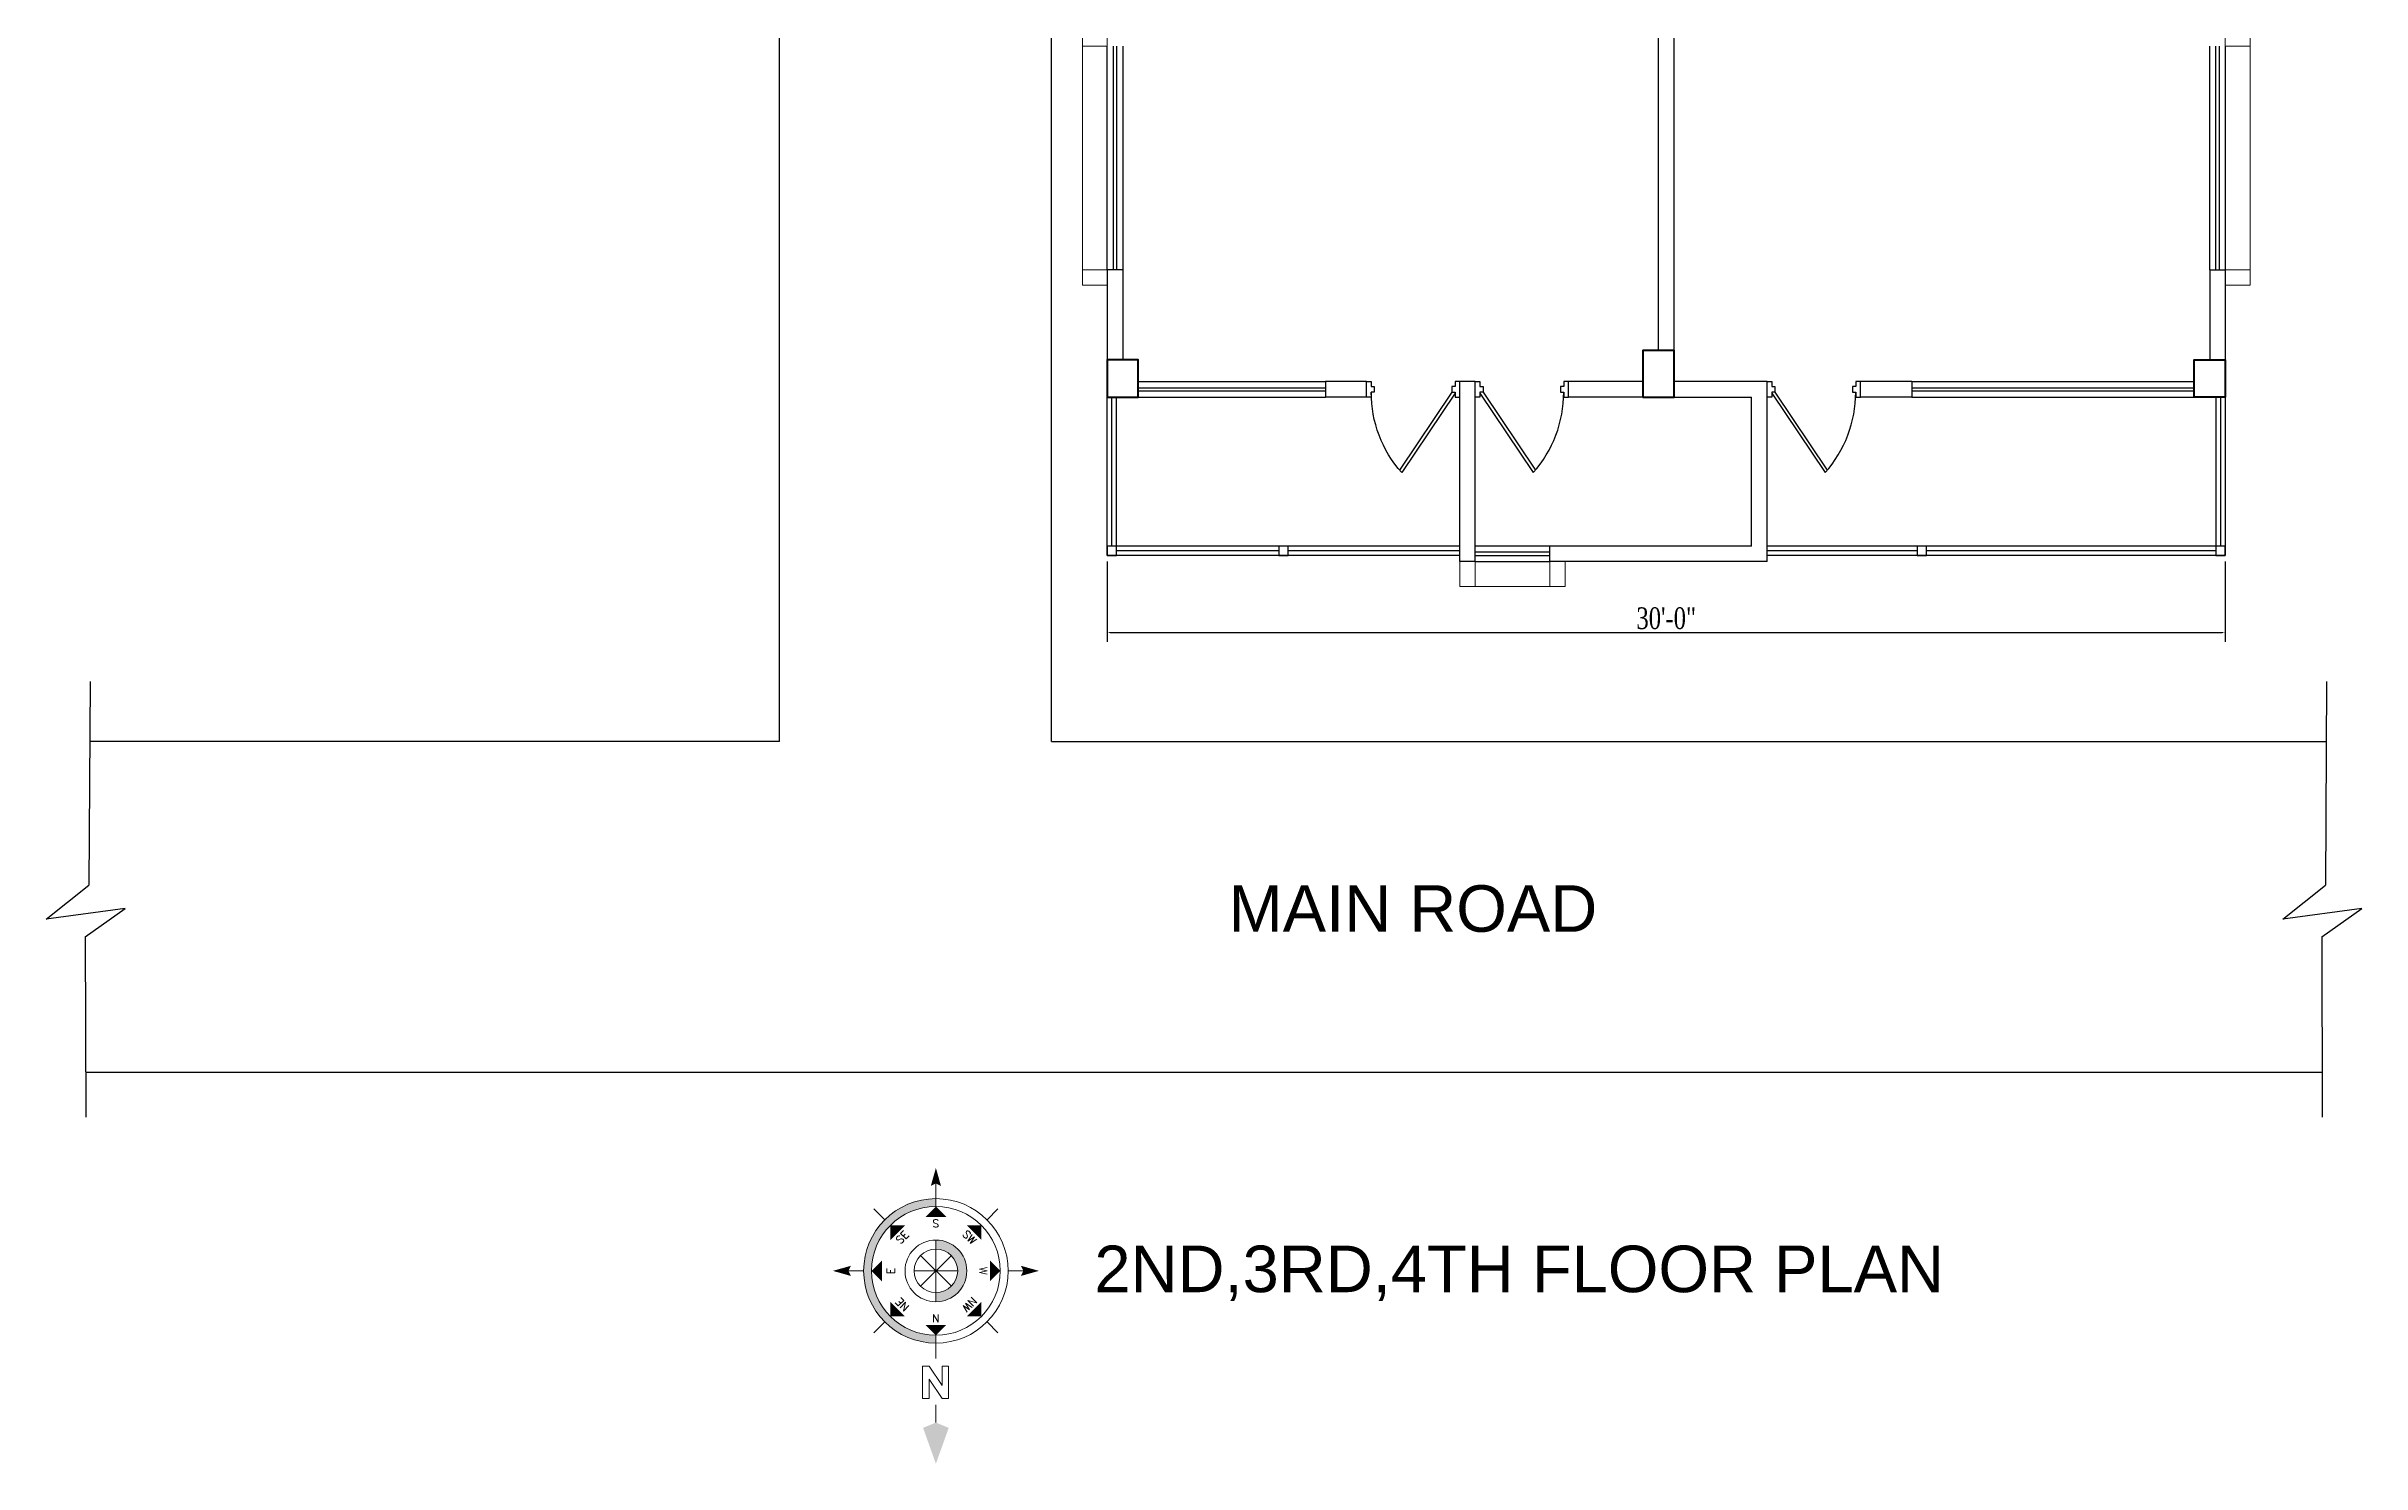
# Model space of a CAD drawing. Header units: inches. Extents: x -54558 to 35158, y -4190 to 41945.
# Drawn here: x 3980 to 4725, y -2223 to -1766 of the extents above; entities that cross this region are included whole.
import ezdxf
from ezdxf.enums import TextEntityAlignment as Align

# ---------------------------------------------------------------- set-up
doc = ezdxf.new("R2010")
doc.units = ezdxf.units.IN
doc.header["$MEASUREMENT"] = 0
doc.linetypes.add('Dash 1_16_', pattern=[3.175, 1.5875, -1.5875])
doc.layers.get('0').update_dxf_attribs({"true_color": 0xe4c8de})
for name, color, linetype, lineweight in [('A-FURN-FIXD', 44, 'Continuous', 9), ('A_WALL', 7, 'Continuous', 30), ('colum', 241, 'Continuous', 40), ('railing', 6, 'Continuous', 5), ('ROAD', 251, 'Continuous', 30), ('sanshade', 252, 'Continuous', 5), ('Ver', 144, 'Continuous', 30), ('Wall-02', 7, 'Continuous', 30), ('windo', 140, 'Continuous', 25)]:
    doc.layers.add(name, color=color, linetype=linetype, lineweight=lineweight)
doc.layers.add('door', color=34, linetype='Continuous')
doc.layers.add('title', color=7, linetype='Continuous')
doc.styles.add('Arial', font='arial.ttf')
doc.styles.add('LOGO', font='times.ttf', dxfattribs={"width": 0.75, "height": 7})
doc.styles.add('ROMANS', font='romans.shx', dxfattribs={"width": 0.8})
doc.dimstyles.new('STANDARD$0', dxfattribs={"dimtxt": 2, "dimasz": 1, "dimexe": 3, "dimexo": 2, "dimgap": 1, "dimtad": 1, "dimtih": 1, "dimtoh": 1, "dimzin": 3, "dimdsep": 46, "dimlunit": 4, "dimtxsty": 'LOGO', "dimcen": 0.09, "dimdle": 6, "dimclrd": 256, "dimclre": 256, "dimclrt": 7, "dimadec": 0, "dimazin": 1, "dimtm": 1e-09, "dimtfac": 1, "dimtofl": 0, "dimtmove": 0, "dimatfit": 2, "dimfxl": 1, "dimtolj": 1, "dimtzin": 0, "dimlwd": -1, "dimlwe": -1, "dimarcsym": 0})

# ---------------------------------------------------------------- blocks, each defined once
blk = doc.blocks.new('tyer')
at = {"layer": 'sanshade'}
for points in [[(-25800.79, -9018.32), (-25792.79, -9018.32), (-25792.79, -9023.32), (-25800.79, -9023.32)], [(-25800.79, -9018.32), (-25792.79, -9018.32), (-25792.79, -9100.32), (-25800.79, -9100.32)], [(-25800.79, -9095.32), (-25792.79, -9095.32), (-25792.79, -9100.32), (-25800.79, -9100.32)]]:
    blk.add_lwpolyline(points, close=True, dxfattribs=at)
blk = doc.blocks.new('tw4')
at = {"layer": 'sanshade'}
for points in [[(-25480.79, -8923.32), (-25472.79, -8923.32), (-25472.79, -8928.32), (-25480.79, -8928.32)], [(-25480.79, -8928.32), (-25472.79, -8928.32), (-25472.79, -8952.32), (-25480.79, -8952.32)], [(-25480.79, -8957.32), (-25472.79, -8957.32), (-25472.79, -8952.32), (-25480.79, -8952.32)]]:
    blk.add_lwpolyline(points, close=True, dxfattribs=at)
blk = doc.blocks.new('*D505')
at = {"layer": 'A_WALL', "ltscale": 0.25}
for p, q in [((4321.18, -1932.02), (4321.18, -1957.87)), ((4681.18, -1932.02), (4681.18, -1957.87)), ((4322.18, -1954.87), (4680.18, -1954.87))]:
    blk.add_line(p, q, dxfattribs=at)
for points in [[(4322.18, -1954.7), (4322.18, -1955.03), (4321.18, -1954.87)], [(4680.18, -1954.7), (4680.18, -1955.03), (4681.18, -1954.87)]]:
    blk.add_solid(points, dxfattribs=at)
at = {"layer": 'A_WALL', "color": 7, "ltscale": 0.25, "insert": (4501.18, -1950.3), "char_height": 7, "attachment_point": 5, "style": 'LOGO'}
blk.add_mtext('\\A1;30\'-0"', dxfattribs=at)
blk = doc.blocks.new('Anno_North_J_Metric')
at = {"layer": 'title', "lineweight": 18}
h = blk.add_hatch(color=256, dxfattribs=at)
h.paths.add_polyline_path([(4.17, 0), (4.68, 0, 1), (-4.68, 0), (-4.17, 0, -1)])
h.paths.add_polyline_path([(-1.41, 0), (-2, 0, 1), (2, 0), (1.41, 0, -1)])
for p, q in [((0, 4.68), (0, 5.67)), ((-3.31, 3.31), (-4.01, 4.01)), ((3.31, 3.31), (4.01, 4.01)), ((-8.67, 0), (-9.83, 0)), ((-8.27, 0.86), (-6.17, 0.86)), ((-8.27, 0.44), (-8.27, 0.86)), ((-7.01, 0.44), (-8.27, 0.44)), ((-8.27, -0.4), (-7.01, 0.44)), ((-6.17, 0.44), (-7.43, -0.4)), ((-6.17, 0.86), (-6.17, 0.44)), ((-4.68, 0), (-5.67, 0)), ((-4.68, 0), (-4.17, 0)), ((1, -1), (-1, 1)), ((1, 1), (-1, -1)), ((-1, 1), (1, -1)), ((-1, -1), (1, 1)), ((0, -1.41), (0, 1.41)), ((0, 1.41), (0, -1.41)), ((1.41, 0), (2, 0)), ((4.68, 0), (4.17, 0)), ((4.68, 0), (5.67, 0)), ((-8.27, -0.82), (-8.27, -0.4)), ((-6.17, -0.82), (-8.27, -0.82)), ((-7.43, -0.4), (-6.17, -0.4)), ((-6.17, -0.4), (-6.17, -0.82)), ((-1.41, 0), (-2, 0)), ((1.41, 0), (-1.41, 0)), ((-1.41, 0), (1.41, 0)), ((-3.31, -3.31), (-4.01, -4.01)), ((3.31, -3.31), (4.01, -4.01)), ((0, -4.68), (0, -5.67))]:
    blk.add_line(p, q, dxfattribs=at)
for radius in [4.68, 4.17, 2, 1.41]:
    blk.add_circle((0, 0), radius, dxfattribs=at)
for points in [[(-0.33, 5.5), (0, 5.67), (0, 6.67)], [(0, 6.67), (0.33, 5.5), (0, 5.67)], [(0, 4.17), (0.67, 3.5), (-0.67, 3.5)], [(-2.95, 2.95), (-2, 2.95), (-2.95, 2)], [(2.95, 2.95), (2.95, 2), (2, 2.95)], [(-9.83, 0), (-10.17, 0.83), (-12.5, 0)], [(-12.5, 0), (-10.17, -0.83), (-9.83, 0)], [(-4.17, 0), (-3.5, 0.67), (-3.5, -0.67)], [(4.17, 0), (3.5, -0.67), (3.5, 0.67)], [(5.5, 0.33), (5.67, 0), (6.67, 0)], [(6.67, 0), (5.5, -0.33), (5.67, 0)], [(-2.95, -2.95), (-2.95, -2), (-2, -2.95)], [(2.95, -2.95), (2, -2.95), (2.95, -2)], [(0, -4.17), (-0.67, -3.5), (0.67, -3.5)], [(0, -6.67), (-0.33, -5.5), (0, -5.67)], [(0.33, -5.5), (0, -5.67), (0, -6.67)]]:
    blk.add_solid(points, dxfattribs=at)
at = {"layer": 'title', "lineweight": 18, "style": 'ROMANS'}
blk.add_text('E', height=0.5, dxfattribs=at).set_placement((0, 2.67), align=Align.CENTER)
for s, rotation, p in [('NE', 45, (-2, 2)), ('SE', 315, (2, 2)), ('N', 90, (-2.83, 0)), ('S', 90, (3.33, 0)), ('NW', 135, (-2, -2)), ('W', 180, (0, -2.83)), ('SW', 225, (2, -2))]:
    blk.add_text(s, height=0.5, rotation=rotation, dxfattribs=at).set_placement(p, align=Align.CENTER)
blk = doc.blocks.new('North')
at = {"layer": 'title', "linetype": 'Dash 1_16_', "lineweight": 20, "xscale": 79.54979519464541, "yscale": 79.54979519464541, "zscale": 79.54979519464541, "rotation": 270}
blk.add_blockref('Anno_North_J_Metric', (8025510, 1107807), dxfattribs=at)
blk = doc.blocks.new('jj')
at = {"layer": 'door'}
for p, q in [((11000.83, 10306.39), (11025.92, 10323.24)), ((11001.13, 10305.39), (11026.7, 10322.56))]:
    blk.add_line(p, q, dxfattribs=at)
for points in [[(11000.83, 10331.39), (11000.83, 10332.39), (11002.37, 10332.39), (11002.37, 10333.89), (10997.37, 10333.89), (10997.37, 10332.39), (10998.91, 10332.39), (10998.91, 10331.39)], [(11000.83, 10306.39), (11000.83, 10305.39), (11002.37, 10305.39), (11002.37, 10303.89), (10997.37, 10303.89), (10997.37, 10305.39), (10998.91, 10305.39), (10998.91, 10306.39)]]:
    blk.add_lwpolyline(points, close=True, dxfattribs=at)
blk.add_arc((11000.83, 10293.39), 39, 48.42656, 90, dxfattribs=at)

msp = doc.modelspace()

# ---------------------------------------------------------------- linework, layer by layer
at = {"layer": 'A_WALL', "ltscale": 0.25}
msp.add_line((4503.685, -1879.022), (4528.685, -1879.022), dxfattribs=at)
at = {"layer": 'colum'}
for points in [[(4321.185, -1879.022), (4331.185, -1879.022), (4331.185, -1867.022), (4321.185, -1867.022)], [(4493.685, -1879.022), (4503.685, -1879.022), (4503.685, -1864.022), (4493.685, -1864.022)], [(4681.185, -1879.022), (4671.185, -1879.022), (4671.185, -1867.022), (4681.185, -1867.022)]]:
    msp.add_lwpolyline(points, close=True, dxfattribs=at)
at = {"layer": 'ROAD'}
for p, q in [((4215.625, -1990.022), (4215.625, -1064.825)), ((4303.185, -1990.022), (4303.185, -1066.088)), ((3993.641, -1970.649), (3993.289, -2036.29)), ((4713.79, -1970.649), (4713.438, -2036.29)), ((4215.625, -1990.022), (3993.537, -1990.022)), ((4303.185, -1990.022), (4713.686, -1990.022)), ((3979.564, -2047.234), (3993.289, -2036.29)), ((4699.713, -2047.234), (4713.438, -2036.29)), ((4004.969, -2043.784), (3979.564, -2047.234)), ((3992.085, -2052.868), (4004.969, -2043.784)), ((4725.118, -2043.784), (4699.713, -2047.234)), ((4712.234, -2052.868), (4725.118, -2043.784)), ((3992.085, -2052.868), (3992.269, -2111.01)), ((4712.234, -2052.868), (4712.418, -2111.01)), ((3992.223, -2096.502), (4712.372, -2096.502))]:
    msp.add_line(p, q, dxfattribs=at)
at = {"layer": 'Ver'}
for points in [[(4434.685, -1930.022), (4321.185, -1930.022), (4321.185, -1879.022)], [(4434.685, -1927.022), (4324.185, -1927.022), (4324.185, -1879.022)], [(4678.185, -1879.022), (4678.185, -1927.022), (4533.685, -1927.022)], [(4681.185, -1879.022), (4681.185, -1930.022), (4533.685, -1930.022)]]:
    msp.add_lwpolyline(points, dxfattribs=at)
at = {"layer": 'Wall-02'}
for p, q in [((4498.685, -1864.022), (4498.685, -1740.022)), ((4503.685, -1864.022), (4503.685, -1740.022)), ((4321.185, -1838.022), (4321.185, -1867.022)), ((4326.185, -1838.022), (4321.185, -1838.022)), ((4326.185, -1838.022), (4326.185, -1867.022)), ((4676.185, -1838.022), (4676.185, -1867.022)), ((4676.185, -1838.022), (4681.185, -1838.022)), ((4681.185, -1838.022), (4681.185, -1867.022)), ((4404.685, -1874.022), (4391.483, -1874.022)), ((4391.483, -1874.022), (4391.483, -1879.022)), ((4404.685, -1879.022), (4404.685, -1874.022)), ((4439.685, -1874.022), (4434.685, -1874.022)), ((4434.685, -1932.022), (4434.685, -1874.022)), ((4439.685, -1932.022), (4439.685, -1874.022)), ((4493.685, -1874.022), (4469.685, -1874.022)), ((4533.685, -1874.022), (4503.685, -1874.022)), ((4533.685, -1932.022), (4533.685, -1874.022)), ((4580.214, -1874.022), (4563.685, -1874.022)), ((4563.685, -1879.022), (4563.685, -1874.022)), ((4580.214, -1874.022), (4580.214, -1879.022)), ((4404.685, -1879.022), (4391.483, -1879.022)), ((4493.685, -1879.022), (4469.685, -1879.022)), ((4528.685, -1927.022), (4528.685, -1879.022)), ((4580.214, -1879.022), (4563.685, -1879.022)), ((4528.685, -1927.022), (4463.685, -1927.022)), ((4463.685, -1932.022), (4463.685, -1927.022)), ((4439.685, -1932.022), (4434.685, -1932.022)), ((4533.685, -1932.022), (4463.685, -1932.022))]:
    msp.add_line(p, q, dxfattribs=at)
at = {"layer": 'windo'}
for p, q in [((4321.185, -1838.022), (4321.185, -1766.022)), ((4323.185, -1838.022), (4323.185, -1766.022)), ((4324.185, -1766.022), (4324.185, -1838.022)), ((4326.185, -1766.022), (4326.185, -1838.022)), ((4676.185, -1838.022), (4676.185, -1766.022)), ((4678.185, -1838.022), (4678.185, -1766.022)), ((4679.185, -1766.022), (4679.185, -1838.022)), ((4681.185, -1766.022), (4681.185, -1838.022)), ((4331.185, -1874.022), (4391.483, -1874.022)), ((4331.185, -1876.022), (4391.483, -1876.022)), ((4331.185, -1877.022), (4391.483, -1877.022)), ((4580.214, -1874.022), (4671.185, -1874.022)), ((4580.214, -1876.022), (4671.185, -1876.022)), ((4580.214, -1877.022), (4671.185, -1877.022)), ((4331.185, -1879.022), (4391.483, -1879.022)), ((4580.214, -1879.022), (4671.185, -1879.022)), ((4463.685, -1927.022), (4439.685, -1927.022)), ((4463.685, -1929.022), (4439.685, -1929.022)), ((4439.685, -1930.022), (4463.685, -1930.022)), ((4439.685, -1932.022), (4463.685, -1932.022))]:
    msp.add_line(p, q, dxfattribs=at)
for points in [[(4322.685, -1927.022), (4322.685, -1879.022)], [(4679.685, -1879.022), (4679.685, -1927.022)], [(4376.435, -1928.522), (4324.185, -1928.522)], [(4434.685, -1928.522), (4379.435, -1928.522)], [(4581.935, -1928.522), (4533.685, -1928.522)], [(4678.185, -1928.522), (4584.935, -1928.522)]]:
    msp.add_lwpolyline(points, dxfattribs=at)
for points in [[(4324.185, -1927.022), (4321.185, -1927.022), (4321.185, -1930.022), (4324.185, -1930.022)], [(4379.435, -1927.022), (4376.435, -1927.022), (4376.435, -1930.022), (4379.435, -1930.022)], [(4584.935, -1927.022), (4581.935, -1927.022), (4581.935, -1930.022), (4584.935, -1930.022)], [(4681.185, -1927.022), (4678.185, -1927.022), (4678.185, -1930.022), (4681.185, -1930.022)]]:
    msp.add_lwpolyline(points, close=True, dxfattribs=at)

# ---------------------------------------------------------------- block references
at = {"layer": 'A-FURN-FIXD', "lineweight": 30, "xscale": 0.0625, "yscale": 0.0625, "zscale": 0.0625, "rotation": 180}
msp.add_blockref('North', (505860.387, 67077.437), dxfattribs=at)
at = {"layer": 'A_WALL', "xscale": -1, "rotation": 90}
msp.add_blockref('jj', (14738.573, 9123.343), dxfattribs=at)
at = {"layer": 'A_WALL', "rotation": 270}
for p in [(-5864.204, 9123.343), (-5770.204, 9123.343)]:
    msp.add_blockref('jj', p, dxfattribs=at)
at = {"layer": 'colum', "rotation": 90}
msp.add_blockref('tw4', (-4488.635, 23540.766), dxfattribs=at)
at = {"layer": 'railing'}
for p in [(30113.972, 7257.298), (30481.972, 7257.298)]:
    msp.add_blockref('tyer', p, dxfattribs=at)

# ---------------------------------------------------------------- texts
at = {"char_height": 15, "attachment_point": 1, "style": 'Arial'}
for s, insert, width in [('MAIN ROAD', (4360.231, -2036.277), 161.39351), ('2ND,3RD,4TH FLOOR PLAN', (4317.033, -2152.366), 343.72885)]:
    msp.add_mtext(s, dxfattribs=dict(at, insert=insert, width=width))

# ---------------------------------------------------------------- dimensions: what is measured, and where the dimension line sits
at = {"layer": 'A_WALL', "ltscale": 0.25}
dim = msp.add_linear_dim(base=(4681.185, -1954.865), p1=(4321.185, -1930.022), p2=(4681.185, -1930.022), dimstyle='STANDARD$0', dxfattribs=at)
dim.commit()
dim.dimension.update_dxf_attribs({"geometry": '*D505', "text_midpoint": (4501.185, -1950.304)})

doc.saveas('drawing.dxf')
